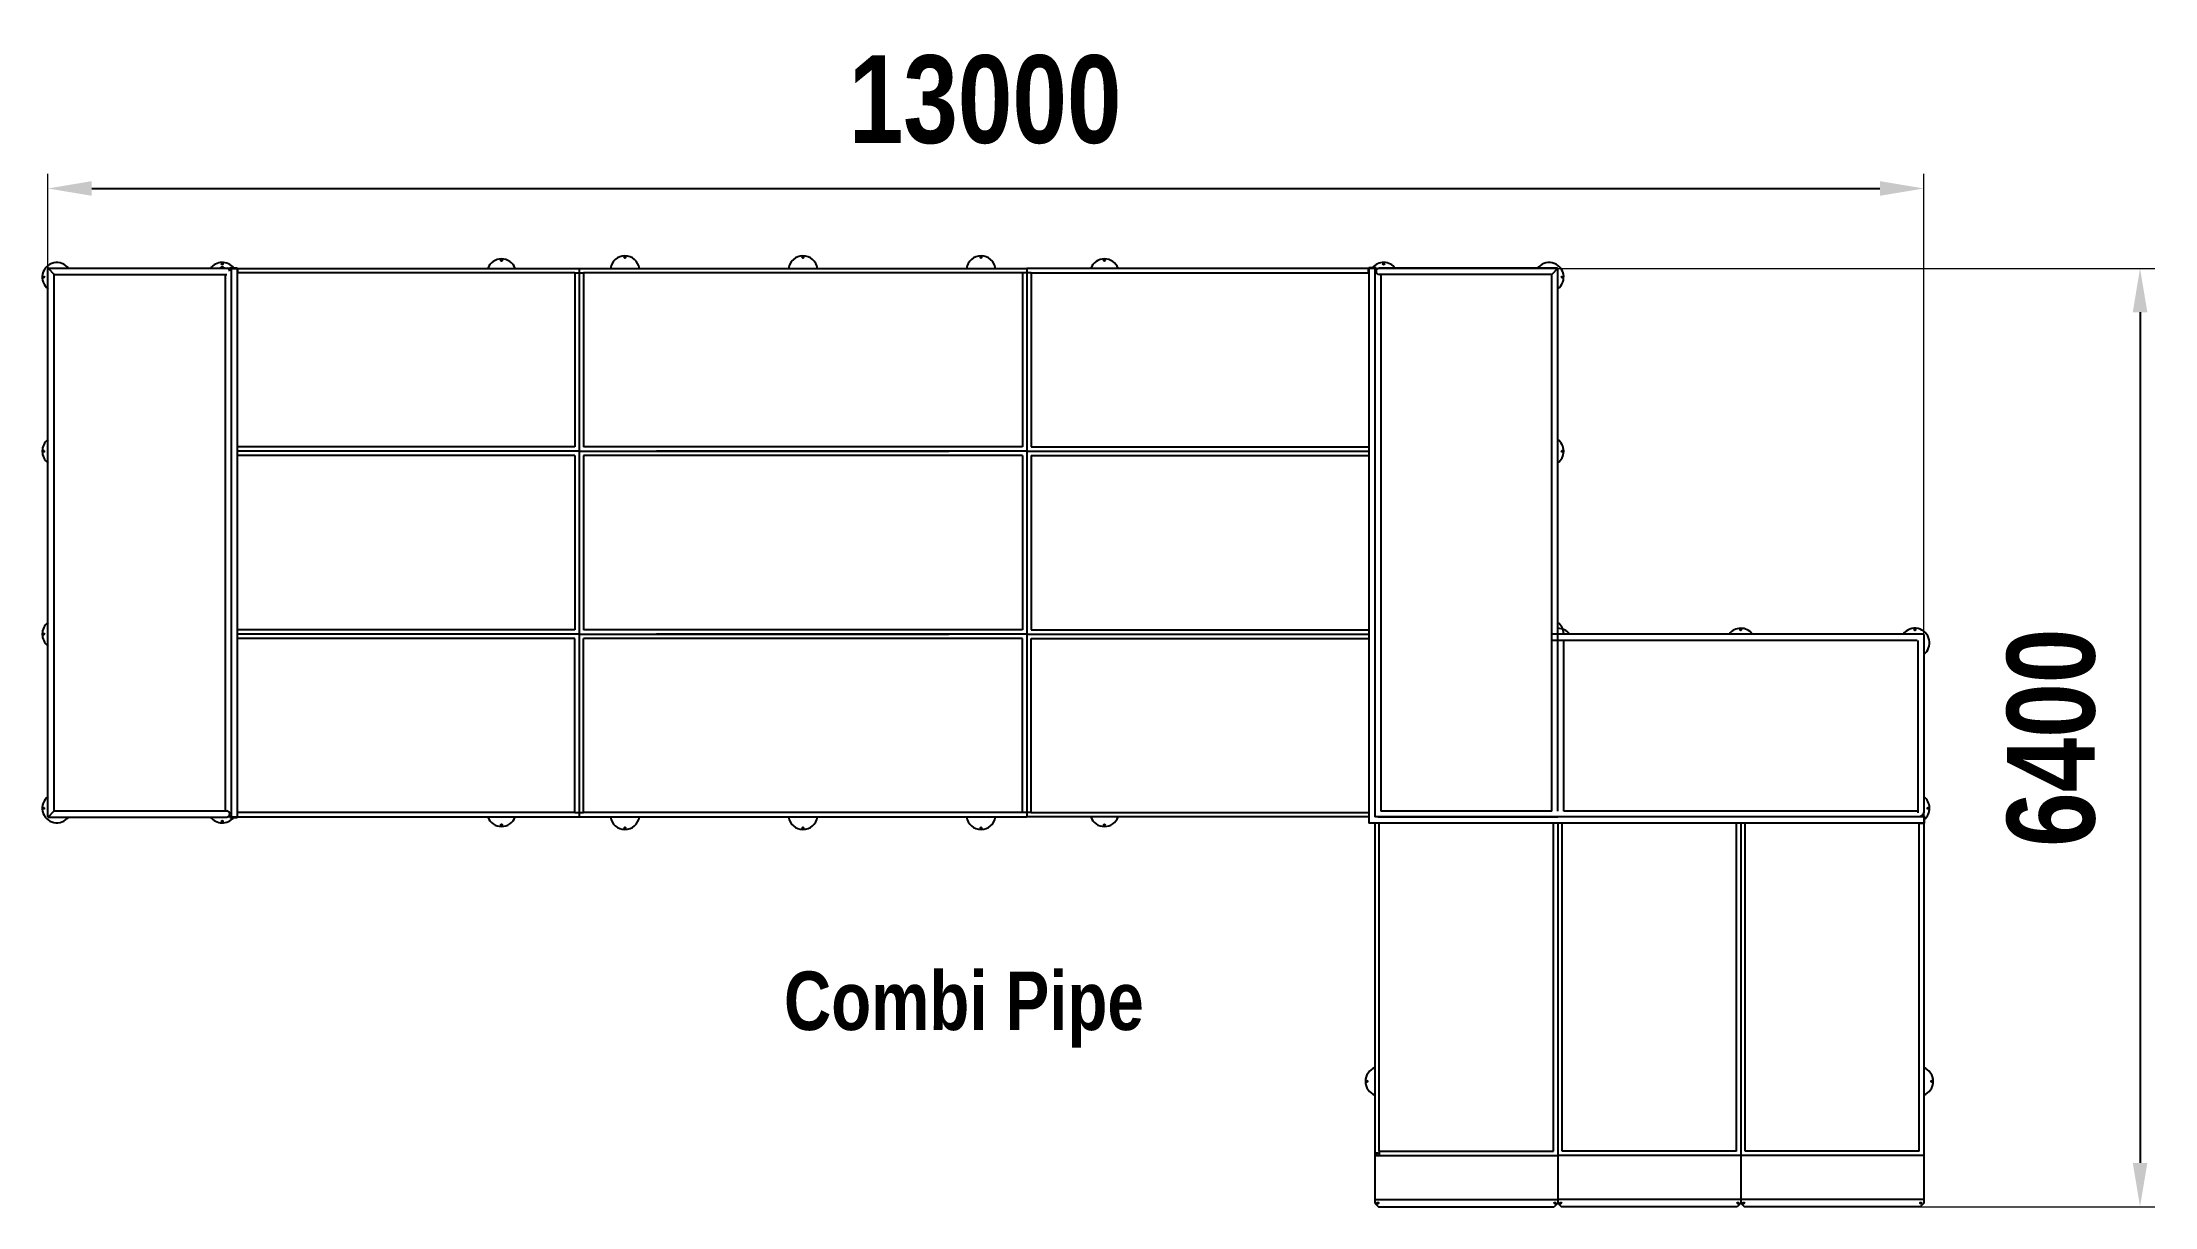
# Model space of a CAD drawing. Header units: millimetres. Extents: x 59949 to 74384, y 231 to 8191.
import ezdxf

# ---------------------------------------------------------------- set-up
doc = ezdxf.new("R2010")
doc.units = ezdxf.units.MM
doc.layers.add('DiKom', color=7, linetype='Continuous')
doc.styles.add('style1', font='arialbd.ttf', dxfattribs={"width": 0.8})
doc.dimstyles.new('1-50', dxfattribs={"dimtxt": 600, "dimasz": 300, "dimexe": 100, "dimexo": 0, "dimgap": 300, "dimtad": 1, "dimtxsty": 'style1', "dimcen": 200, "dimclrd": 7, "dimclre": 7, "dimclrt": 7, "dimadec": 1, "dimazin": 2, "dimtfac": 1, "dimtmove": 0, "dimatfit": 2, "dimfxl": 1, "dimlwd": 25, "dimlwe": 18, "dimarcsym": 0})

# ---------------------------------------------------------------- blocks, each defined once
blk = doc.blocks.new('*D48')
at = {"layer": 'Defpoints', "color": 0, "transparency": 16777216}
for p in [(72807, 7191), (59988, 6643), (72807, 4143)]:
    blk.add_point(p, dxfattribs=at)
at = {"layer": 'DiKom', "color": 7, "lineweight": 18, "transparency": 16777216}
for p, q in [((59988, 6643), (59988, 7291)), ((72807, 4143), (72807, 7291))]:
    blk.add_line(p, q, dxfattribs=at)
at = {"layer": 'DiKom', "color": 7, "lineweight": 25, "transparency": 16777216}
blk.add_line((60288, 7191), (72507, 7191), dxfattribs=at)
at = {"layer": 'DiKom', "color": 7, "transparency": 16777216}
for points in [[(60288, 7241), (60288, 7141), (59988, 7191)], [(72507, 7241), (72507, 7141), (72807, 7191)]]:
    blk.add_solid(points, dxfattribs=at)
at = {"layer": 'DiKom', "color": 7, "transparency": 16777216, "insert": (66392, 7797), "char_height": 600, "attachment_point": 5, "style": 'style1'}
blk.add_mtext('13000', dxfattribs=at)
blk = doc.blocks.new('*D49')
at = {"layer": 'Defpoints', "color": 0, "transparency": 16777216}
for p in [(66678, 6645), (71581, 231), (74284, 231)]:
    blk.add_point(p, dxfattribs=at)
at = {"layer": 'DiKom', "color": 7, "lineweight": 18, "transparency": 16777216}
for p, q in [((66678, 6645), (74384, 6645)), ((71581, 231), (74384, 231))]:
    blk.add_line(p, q, dxfattribs=at)
at = {"layer": 'DiKom', "color": 7, "lineweight": 25, "transparency": 16777216}
blk.add_line((74284, 6345), (74284, 531), dxfattribs=at)
at = {"layer": 'DiKom', "color": 7, "transparency": 16777216}
for points in [[(74234, 6345), (74334, 6345), (74284, 6645)], [(74234, 531), (74334, 531), (74284, 231)]]:
    blk.add_solid(points, dxfattribs=at)
at = {"layer": 'DiKom', "color": 7, "transparency": 16777216, "insert": (73678, 3437), "char_height": 600, "attachment_point": 5, "rotation": 90, "style": 'style1'}
blk.add_mtext('6400', dxfattribs=at)

msp = doc.modelspace()

# ---------------------------------------------------------------- linework, layer by layer
at = {"layer": 'DiKom'}
for p, q in [((59988.453, 2897.199), (59988.453, 6643.199)), ((59989.332, 6645.32), (60031.332, 6603.32)), ((59991.453, 6646.199), (61210.453, 6646.199)), ((61189.053, 6653.099), (61169.853, 6653.099)), ((61169.853, 6653.099), (61169.853, 6647.699)), ((61186.653, 6654.099), (61172.253, 6654.099)), ((61174.653, 6653.099), (61174.653, 6647.699)), ((61184.253, 6653.099), (61184.253, 6647.699)), ((61189.053, 6653.099), (61189.053, 6647.699)), ((61239.453, 6645.199), (61216.856, 6645.199)), ((61229.104, 6634.85), (61239.453, 6645.199)), ((61231.453, 6648.199), (61281.453, 6648.199)), ((61231.453, 6648.199), (61231.453, 6645.199)), ((61239.453, 6645.199), (61239.453, 2895.199)), ((61239.453, 6645.199), (61281.453, 6645.199)), ((61281.453, 6648.199), (61281.453, 6645.199)), ((61281.453, 6645.199), (61281.453, 2895.199)), ((61281.453, 6645.199), (63617.596, 6645.199)), ((61284.454, 6645.199), (61284.454, 6615.199)), ((63617.596, 6645.199), (63617.596, 2895.199)), ((63617.596, 6645.199), (66677.596, 6645.199)), ((66677.596, 6645.199), (66677.596, 2895.199)), ((69013.739, 6645.199), (66677.596, 6645.199)), ((69010.738, 6645.199), (69010.738, 6615.199)), ((69013.739, 6648.199), (69013.739, 6645.199)), ((69063.739, 6648.199), (69013.739, 6648.199)), ((69013.739, 6645.199), (69013.739, 2853.199)), ((69055.739, 6645.199), (69013.739, 6645.199)), ((69055.739, 6645.199), (69078.336, 6645.199)), ((69055.739, 6645.199), (69055.739, 2895.199)), ((69066.088, 6634.85), (69055.739, 6645.199)), ((69063.739, 6648.199), (69063.739, 6645.199)), ((70303.739, 6646.199), (69084.739, 6646.199)), ((70305.86, 6645.32), (70263.86, 6603.32)), ((70306.739, 4104.199), (70306.739, 6643.199)), ((60030.453, 2939.199), (60030.453, 6601.199)), ((60033.453, 6604.199), (61210.453, 6604.199)), ((61199.453, 6604.199), (61199.453, 2935.199)), ((63587.596, 6615.199), (61281.453, 6615.199)), ((63587.596, 6615.199), (63587.596, 5425.199)), ((63587.596, 6615.199), (63617.596, 6615.199)), ((63617.596, 6615.199), (63647.596, 6615.199)), ((63647.596, 6615.199), (63647.596, 5425.199)), ((66647.596, 6615.199), (63647.596, 6615.199)), ((66647.596, 6615.199), (66647.596, 5425.199)), ((66677.596, 6615.199), (66647.596, 6615.199)), ((66707.596, 6615.199), (66677.596, 6615.199)), ((66707.596, 6615.199), (66707.596, 5425.199)), ((66707.596, 6615.199), (69013.739, 6615.199)), ((69063.739, 6625.199), (69063.739, 6625.199)), ((70261.739, 6604.199), (69084.739, 6604.199)), ((69095.739, 6604.199), (69095.739, 2935.199)), ((70264.739, 4104.199), (70264.739, 6601.199)), ((63587.596, 5425.199), (61281.453, 5425.199)), ((63617.596, 5395.199), (61281.453, 5395.199)), ((63587.596, 5365.199), (61281.453, 5365.199)), ((63587.596, 5365.199), (63587.596, 4175.199)), ((63617.596, 5395.199), (66147.596, 5395.199)), ((66647.596, 5425.199), (63647.596, 5425.199)), ((66647.596, 5365.199), (63647.596, 5365.199)), ((63647.596, 5365.199), (63647.596, 4175.199)), ((66677.596, 5395.199), (64147.596, 5395.199)), ((66647.596, 5365.199), (66647.596, 4175.199)), ((66677.596, 5395.199), (69013.739, 5395.199)), ((66707.596, 5425.199), (69013.739, 5425.199)), ((66707.596, 5365.199), (69013.739, 5365.199)), ((66707.596, 5365.199), (66707.596, 4175.199)), ((63587.596, 4175.199), (61281.453, 4175.199)), ((63617.596, 4145.199), (61281.453, 4145.199)), ((63587.596, 4115.199), (61281.453, 4115.199)), ((63587.596, 2925.199), (63587.596, 4115.199)), ((63617.596, 4145.199), (66147.596, 4145.199)), ((66647.596, 4175.199), (63647.596, 4175.199)), ((63647.596, 2925.199), (63647.596, 4115.199)), ((66647.596, 4115.199), (63647.596, 4115.199)), ((66677.596, 4145.199), (64147.596, 4145.199)), ((66647.596, 2925.199), (66647.596, 4115.199)), ((66677.596, 4145.199), (69013.739, 4145.199)), ((66707.596, 4175.199), (69013.739, 4175.199)), ((66707.596, 2925.199), (66707.596, 4115.199)), ((66707.596, 4115.199), (69013.739, 4115.199)), ((70264.739, 4146.199), (72803.739, 4146.199)), ((70264.739, 4104.199), (72761.739, 4104.199)), ((70265.739, 2935.199), (70265.739, 4104.199)), ((70305.739, 2935.199), (70305.739, 4104.199)), ((70345.739, 2935.199), (70345.739, 4104.199)), ((72764.739, 4101.199), (72764.739, 2924.199)), ((72806.739, 4143.199), (72806.739, 2924.199)), ((59989.332, 2895.078), (60031.332, 2937.078)), ((59991.453, 2894.199), (61210.453, 2894.199)), ((60033.453, 2936.199), (61210.453, 2936.199)), ((61239.453, 2895.199), (61216.856, 2895.199)), ((61229.104, 2905.548), (61239.453, 2895.199)), ((61231.453, 2915.199), (61231.453, 2915.199)), ((61231.453, 2892.199), (61231.453, 2895.199)), ((61231.453, 2892.199), (61281.453, 2892.199)), ((61239.453, 2895.199), (61281.453, 2895.199)), ((63587.596, 2925.199), (61281.453, 2925.199)), ((61281.453, 2892.199), (61281.453, 2895.199)), ((61281.453, 2895.199), (63617.596, 2895.199)), ((61284.454, 2895.199), (61284.454, 2925.199)), ((63587.596, 2925.199), (63617.596, 2925.199)), ((63617.596, 2925.199), (63647.596, 2925.199)), ((63617.596, 2895.199), (66677.596, 2895.199)), ((66647.596, 2925.199), (63647.596, 2925.199)), ((66677.596, 2925.199), (66647.596, 2925.199)), ((66707.596, 2925.199), (66677.596, 2925.199)), ((69013.739, 2895.199), (66677.596, 2895.199)), ((66707.596, 2925.199), (69013.739, 2925.199)), ((72805.739, 2895.199), (69055.739, 2895.199)), ((69078.336, 2895.199), (70305.739, 2895.199)), ((70265.739, 2935.199), (69095.739, 2935.199)), ((72765.739, 2935.199), (70345.739, 2935.199)), ((72805.739, 2895.199), (72805.739, 2917.796)), ((72808.739, 2903.199), (72805.739, 2903.199)), ((72805.739, 2895.199), (72805.739, 2853.199)), ((72808.739, 2903.199), (72808.739, 2853.199)), ((72805.739, 2853.199), (69013.739, 2853.199)), ((69055.739, 2853.199), (69055.739, 580.687)), ((69085.739, 610.304), (69085.739, 2853.199)), ((70275.739, 610.304), (70275.739, 2853.199)), ((70305.739, 2853.199), (70305.739, 580.687)), ((70335.739, 610.304), (70335.739, 2853.199)), ((71525.739, 610.304), (71525.739, 2853.199)), ((71555.739, 2853.199), (71555.739, 580.687)), ((71585.739, 610.304), (71585.739, 2853.199)), ((72775.739, 610.304), (72775.739, 2853.199)), ((72805.739, 2850.198), (72775.739, 2850.198)), ((72805.739, 2853.199), (72805.739, 580.687)), ((72808.739, 2853.199), (72805.739, 2853.199)), ((69055.739, 580.687), (70305.739, 580.687)), ((69055.739, 580.687), (69055.739, 256.175)), ((69085.739, 610.304), (70275.739, 610.304)), ((69085.739, 610.304), (69085.739, 580.687)), ((70305.739, 580.687), (70305.739, 256.175)), ((71555.739, 580.687), (70305.739, 580.687)), ((71525.739, 610.304), (70335.739, 610.304)), ((72805.739, 580.687), (71555.739, 580.687)), ((71555.739, 580.687), (71555.739, 256.175)), ((72775.739, 610.304), (71585.739, 610.304)), ((72805.739, 580.687), (72805.739, 256.175)), ((69055.739, 280.993), (70305.739, 280.993)), ((69055.739, 256.175), (69080.739, 231.175)), ((69080.739, 231.175), (70280.739, 231.175)), ((70305.739, 256.175), (70280.739, 231.175)), ((71555.739, 280.993), (70305.739, 280.993)), ((70305.739, 256.175), (70330.739, 231.175)), ((71530.739, 231.175), (70330.739, 231.175)), ((71555.739, 256.175), (71530.739, 231.175)), ((72805.739, 280.993), (71555.739, 280.993)), ((71555.739, 256.175), (71580.739, 231.175)), ((72780.739, 231.175), (71580.739, 231.175)), ((72805.739, 256.175), (72780.739, 231.175))]:
    msp.add_line(p, q, dxfattribs=at)
msp.add_lwpolyline([(61164.453, 6646.199), (61164.453, 6647.699), (61194.453, 6647.699), (61194.453, 6646.199)], dxfattribs=at)
for centre in [(61179.453, 6675.199), (63087.613, 6700.199), (63930.571, 6720.199), (65147.596, 6720.199), (66364.621, 6720.199), (67207.579, 6700.199), (69115.739, 6675.199), (59959.453, 6585.199), (70335.739, 6585.199), (59959.453, 5395.199), (70335.739, 5395.199), (59959.453, 4145.199), (71555.739, 4175.199), (72745.739, 4175.199), (59959.453, 2955.199), (72835.739, 2955.199), (61179.453, 2865.199), (63087.613, 2840.199), (63930.571, 2820.199), (65147.596, 2820.199), (66364.621, 2820.199), (67207.579, 2840.199), (69000.739, 1088.408), (72860.739, 1088.408), (69070.746, 595.687), (69075.739, 256.084), (70285.739, 256.084), (70325.739, 256.084), (71535.739, 256.084), (71575.739, 256.084), (72785.739, 256.084)]:
    msp.add_circle(centre, 5, dxfattribs=at)
for centre, radius, start, end in [((60049.453, 6585.199), 100, 36.8698976, 233.1301024), ((59991.453, 6643.199), 3, 90, 180), ((61179.453, 6585.199), 100, 39.0501225, 143.1301024), ((61172.253, 6650.719), 3.38, 44.7602701, 135.2397299), ((61179.453, 6642.079), 12.02, 66.4634221, 113.5365779), ((61186.653, 6650.719), 3.38, 44.7602701, 135.2397299), ((61210.453, 6625.199), 21, 0, 90), ((63087.613, 6610.199), 100, 20.4873151, 159.5126849), ((63930.571, 6630.199), 100, 8.6269266, 171.3730734), ((65147.596, 6630.199), 100, 8.6269266, 171.3730734), ((66364.621, 6630.199), 100, 8.6269266, 171.3730734), ((67207.579, 6610.199), 100, 20.4873151, 159.5126849), ((69115.739, 6585.199), 100, 36.8698976, 140.9498775), ((69084.739, 6625.199), 21, 90, 180), ((70245.739, 6585.199), 100, 306.8698976, 143.1301024), ((60033.453, 6601.199), 3, 90, 180), ((69084.739, 6625.199), 21, 180, 270), ((70261.739, 6601.199), 3, 0, 90), ((60049.453, 5395.199), 100, 126.8698976, 233.1301024), ((70245.739, 5395.199), 100, 306.8698976, 53.1301024), ((60049.453, 4145.199), 100, 126.8698976, 233.1301024), ((70245.739, 4145.199), 100, 0.5729673, 53.1301024), ((70305.739, 4085.199), 100, 37.589503, 89.4270327), ((71555.739, 4085.199), 100, 37.589503, 143.1301024), ((72745.739, 4085.199), 100, 306.8698976, 143.1301024), ((60049.453, 2955.199), 100, 126.8698976, 323.1301024), ((72745.739, 2955.199), 100, 309.0501225, 53.1301024), ((59991.453, 2897.199), 3, 180, 270), ((60033.453, 2939.199), 3, 180, 270), ((61179.453, 2955.199), 100, 216.8698976, 320.9498775), ((61210.453, 2915.199), 21, 0, 90), ((61210.453, 2915.199), 21, 270, 0), ((63087.613, 2930.199), 100, 200.4873151, 339.5126849), ((63930.571, 2910.199), 100, 188.6269266, 351.3730734), ((65147.596, 2910.199), 100, 188.6269266, 351.3730734), ((66364.621, 2910.199), 100, 188.6269266, 351.3730734), ((67207.579, 2930.199), 100, 200.4873151, 339.5126849), ((72785.739, 2924.199), 21, 270, 0), ((69090.739, 1088.408), 100, 110.4873151, 249.5126849), ((72770.739, 1088.408), 100, 290.4873151, 69.5126849)]:
    msp.add_arc(centre, radius, start, end, dxfattribs=at)

# ---------------------------------------------------------------- texts
at = {"layer": 'DiKom', "insert": (65017.756, 1839.083), "char_height": 400, "width": 5405.47657, "attachment_point": 1, "style": 'style1'}
msp.add_mtext('Combi Pipe', dxfattribs=at)

# ---------------------------------------------------------------- dimensions: what is measured, and where the dimension line sits
at = {"layer": 'DiKom'}
for base, p1, p2, angle, text, picture, middle in [((72806.739, 7190.538), (59988.453, 6643.199), (72806.739, 4143.199), 180, '13000', '*D48', (66391.681, 7190.538)), ((74284.432, 231.175), (66677.596, 6645.199), (71580.739, 231.175), 270, '6400', '*D49', (74284.432, 3436.554))]:
    dim = msp.add_linear_dim(base=base, p1=p1, p2=p2, angle=angle, text=text, dimstyle='1-50', dxfattribs=at)
    dim.commit()
    dim.dimension.update_dxf_attribs({"geometry": picture, "text_midpoint": middle, "dimtype": 160})

doc.saveas('drawing.dxf')
